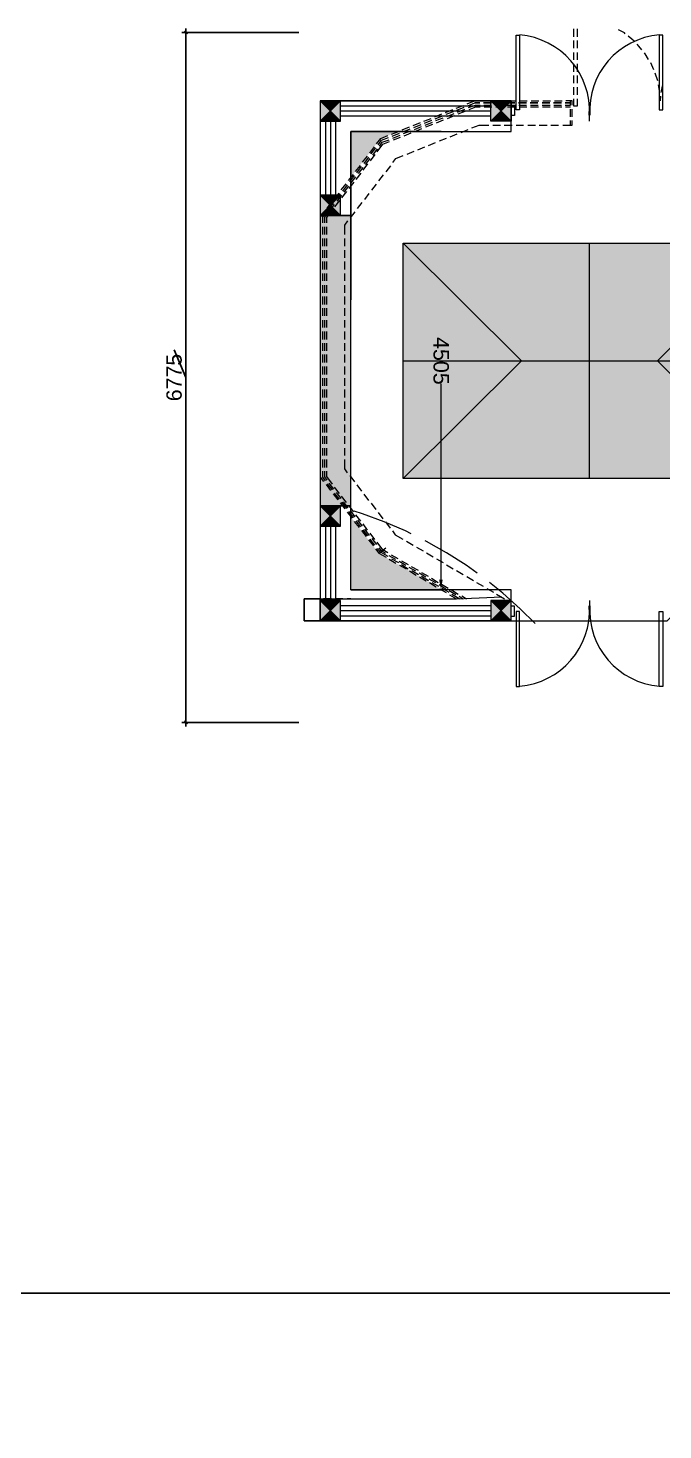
# Model space of a CAD drawing. Header units: millimetres. Extents: x -5841 to 140562, y 1006 to 102310.
# Drawn here: x 61237 to 67469, y 51926 to 65694 of the extents above; entities that cross this region are included whole.
import ezdxf

# ---------------------------------------------------------------- set-up
doc = ezdxf.new("R2010")
doc.units = ezdxf.units.MM
doc.header["$LTSCALE"] = 10
for name, color, linetype in [('CONCEPT HOUSE', 7, 'Continuous'), ('PDF17_0', 7, 'Continuous'), ('PDF17_Text', 7, 'Continuous')]:
    doc.layers.add(name, color=color, linetype=linetype)
doc.layers.add('PDF17_KD - WALL - LOADBEARING', color=7, linetype='Continuous', true_color=0x939598)
doc.styles.add('1-20', font='romans.shx', dxfattribs={"width": 0.8, "height": 35})
doc.styles.add('PDF ArialMT', font='arial.ttf')
doc.styles.get("Standard").update_dxf_attribs({"font": 'arial.ttf'})
doc.dimstyles.new('1-20', dxfattribs={"dimtxt": 35, "dimasz": 40, "dimexe": 40, "dimexo": 40, "dimgap": 40, "dimtad": 1, "dimdec": 0, "dimzin": 0, "dimdsep": 46, "dimtxsty": '1-20', "dimblk": 'OBLIQUE', "dimcen": 40, "dimdle": 40, "dimclrd": 251, "dimclre": 251, "dimclrt": 251, "dimadec": 0, "dimazin": 0, "dimtfac": 1, "dimtdec": 0, "dimtix": 1, "dimtmove": 1, "dimatfit": 3, "dimfxl": 1, "dimtolj": 1, "dimtzin": 0, "dimlwd": 25, "dimarcsym": 0})
doc.dimstyles.get("Standard").update_dxf_attribs({"dimtxt": 0.18, "dimasz": 0.18, "dimexe": 0.18, "dimexo": 0.0625, "dimgap": 0.09, "dimtad": 0, "dimtih": 1, "dimtoh": 1, "dimdec": 4, "dimzin": 0, "dimdsep": 46, "dimtxsty": 'Standard', "dimcen": 0.09, "dimadec": 0, "dimazin": 0, "dimtfac": 1, "dimtdec": 4, "dimtofl": 0, "dimtmove": 0, "dimatfit": 3, "dimfxl": 1, "dimtolj": 1, "dimtzin": 0, "dimarcsym": 0})

# ---------------------------------------------------------------- blocks, each defined once
blk = doc.blocks.new('*D')
at = {"color": 0}
for p, q in [((14814, 14384), (14814, 14508)), ((14814, 14508), (15072, 14508)), ((15073, 14508), (15331, 14508)), ((15331, 14384), (15331, 14508))]:
    blk.add_line(p, q, dxfattribs=at)
for points in [[(14814, 14508), (14814, 14508), (14814, 14508)], [(15331, 14508), (15331, 14508), (15331, 14508)]]:
    blk.add_solid(points, dxfattribs=at)
at = {"layer": 'CONCEPT HOUSE', "color": 0}
for p, q in [((62787, 65690), (62787, 58835)), ((63894, 65650), (62747, 65650)), ((62773, 65664), (62801, 65636)), ((62787, 62262), (62671, 62535)), ((63894, 58875), (62747, 58875)), ((62773, 58889), (62801, 58861)), ((9064, 15243), (9064, 15700)), ((11739, 15660), (12012, 15777)), ((14414, 15243), (14414, 15700)), ((14454, 15660), (9024, 15660)), ((9050, 15646), (9078, 15674)), ((14400, 15646), (14428, 15674)), ((7254, 14134), (6768, 14134)), ((6794, 14148), (6822, 14120)), ((6808, 14174), (6808, 8989)), ((6808, 11582), (6691, 11855)), ((18839, 9699), (19112, 9815)), ((15124, 9699), (22554, 9699)), ((15150, 9685), (15178, 9713)), ((15164, 9419), (15164, 9739)), ((22500, 9685), (22528, 9713)), ((22514, 9339), (22514, 9739)), ((7254, 9029), (6768, 9029)), ((6794, 9043), (6822, 9015)), ((9464, 7725), (9464, 6739)), ((22864, 7725), (22864, 6739)), ((16164, 6779), (16495, 6896)), ((9424, 6779), (22904, 6779)), ((9450, 6765), (9478, 6793)), ((22850, 6765), (22878, 6793))]:
    blk.add_line(p, q, dxfattribs=at)
at = {"color": 0, "insert": (15072, 14508), "char_height": 0.18, "attachment_point": 5}
blk.add_mtext('517.2008', dxfattribs=at)
at = {"layer": 'CONCEPT HOUSE', "color": 0, "char_height": 150, "attachment_point": 5, "rotation": 90}
for s, insert in [('6775', (62671, 62262)), ('5105', (6691, 11582))]:
    blk.add_mtext(s, dxfattribs=dict(at, insert=insert))
at = {"layer": 'CONCEPT HOUSE', "color": 0, "char_height": 150, "attachment_point": 5}
for s, insert in [('5350', (11739, 15777)), ('7350', (18839, 9815)), ('13400', (16164, 6896))]:
    blk.add_mtext(s, dxfattribs=dict(at, insert=insert))
blk = doc.blocks.new('_Oblique')
at = {"color": 0}
blk.add_line((-0.35, -0.35), (0.35, 0.35), dxfattribs=at)

msp = doc.modelspace()

# ---------------------------------------------------------------- linework, layer by layer
at = {"layer": 'CONCEPT HOUSE', "color": 0, "ltscale": 10, "true_color": 0xf8d731}
msp.add_lwpolyline([(-5841.47283, 102310.01352), (128074.23084, 102310.01352), (128074.23084, 53269.17531), (-5841.47283, 53269.17531)], close=True, dxfattribs=at)
at = {"layer": 'PDF17_0', "color": 0, "lineweight": 0, "true_color": 0x939598}
for points in [[(66594.56538, 65608.19255), (66594.56538, 65686.15794)], [(66628.87015, 65686.15794), (66628.87015, 65608.19255)], [(67099.78109, 65636.26009), (67090.42525, 65645.61594), (67034.29017, 65676.80209)], [(66594.56538, 65495.92239), (66594.56538, 65570.76917)], [(66628.87015, 65570.76917), (66628.87015, 65495.92239)], [(67187.10233, 65564.53193), (67165.27202, 65583.24363), (67127.84863, 65614.42978)], [(66594.56538, 65380.53362), (66594.56538, 65455.38039)], [(66628.87015, 65455.38039), (66628.87015, 65380.53362)], [(67261.9491, 65480.32932), (67233.88156, 65514.63409), (67215.16987, 65536.46439)], [(67327.44002, 65386.77085), (67296.25387, 65439.78731), (67286.89802, 65449.14316)], [(66594.56538, 65265.14485), (66594.56538, 65343.11023)], [(66628.87015, 65343.11023), (66628.87015, 65265.14485)], [(67380.45649, 65283.85654), (67349.27033, 65352.46608)], [(66594.56538, 65152.87469), (66594.56538, 65227.72146)], [(66628.87015, 65227.72146), (66628.87015, 65152.87469)], [(67417.87987, 65174.705), (67392.93095, 65249.55177)], [(67436.59157, 65062.43484), (67436.59157, 65078.02792), (67424.1171, 65137.28161)], [(67464.65911, 65137.28161), (67452.18464, 65078.02792), (67449.06603, 65062.43484)], [(66594.56538, 65037.48592), (66594.56538, 65112.33269)], [(66628.87015, 65000.06253), (66628.87015, 64928.33437), (66594.56538, 64928.33437), (66594.56538, 65000.06253)], [(66628.87015, 65112.33269), (66628.87015, 65037.48592)], [(67445.94741, 65025.01145), (67442.8288, 64978.23222), (67439.71018, 65025.01145)], [(65228.61179, 64822.30145), (65300.33995, 64850.36899)], [(65334.64472, 64865.96206), (65406.37288, 64894.0296)], [(65340.88195, 64847.25037), (65412.61011, 64875.31791)], [(65347.11918, 64825.42006), (65418.84734, 64853.4876)], [(65440.67765, 64906.50406), (65512.4058, 64934.5716)], [(65446.91488, 64887.79237), (65518.64303, 64915.85991)], [(65453.15211, 64869.08068), (65524.88027, 64897.14822)], [(65459.38934, 64850.36899), (65527.99888, 64878.43652)], [(65546.71057, 64950.16468), (65618.43873, 64978.23222), (65680.81104, 64978.23222)], [(65552.94781, 64931.45299), (65621.55735, 64959.52053)], [(65559.18504, 64912.7413), (65627.79458, 64937.69022), (65674.57381, 64937.69022)], [(65565.42227, 64894.0296), (65630.91319, 64918.97853), (65674.57381, 64918.97853)], [(65711.9972, 64937.69022), (65786.84397, 64937.69022)], [(65715.11581, 64918.97853), (65789.96258, 64918.97853)], [(65718.23443, 64978.23222), (65793.0812, 64978.23222)], [(65827.38597, 64937.69022), (65902.23274, 64937.69022)], [(65827.38597, 64918.97853), (65905.35136, 64918.97853)], [(65833.6232, 64978.23222), (65908.46997, 64978.23222)], [(65939.65613, 64937.69022), (66017.62151, 64937.69022)], [(65942.77474, 64918.97853), (66017.62151, 64918.97853)], [(65945.89336, 64978.23222), (66023.85875, 64978.23222)], [(66055.0449, 64937.69022), (66129.89167, 64937.69022)], [(66058.16352, 64918.97853), (66133.01029, 64918.97853)], [(66061.28213, 64978.23222), (66136.1289, 64978.23222)], [(66170.43367, 64937.69022), (66245.28045, 64937.69022)], [(66170.43367, 64918.97853), (66248.39906, 64918.97853)], [(66176.6709, 64978.23222), (66251.51768, 64978.23222)], [(66282.70383, 64937.69022), (66360.66922, 64937.69022)], [(66285.82245, 64918.97853), (66360.66922, 64918.97853)], [(66288.94106, 64978.23222), (66366.90645, 64978.23222)], [(66398.09261, 64937.69022), (66472.93938, 64937.69022)], [(66398.09261, 64918.97853), (66476.05799, 64918.97853)], [(66404.32984, 64978.23222), (66479.17661, 64978.23222)], [(66510.36276, 64937.69022), (66560.26061, 64937.69022), (66560.26061, 64978.23222)], [(66513.48138, 64918.97853), (66560.26061, 64918.97853)], [(66578.9723, 64937.69022), (66578.9723, 64978.23222), (66516.59999, 64978.23222)], [(66560.26061, 64822.30145), (66560.26061, 64897.14822)], [(66578.9723, 64822.30145), (66578.9723, 64897.14822)], [(64910.51301, 64694.43821), (64982.24117, 64722.50575)], [(65016.54594, 64738.09883), (65088.2741, 64766.16637)], [(65022.78317, 64716.26852), (65094.51133, 64747.45467)], [(65029.0204, 64697.55683), (65100.74856, 64725.62437)], [(65122.57887, 64778.64083), (65194.30702, 64806.70837)], [(65128.8161, 64759.92914), (65200.54425, 64787.99668)], [(65135.05333, 64741.21744), (65206.78148, 64769.28498)], [(65141.29056, 64722.50575), (65209.9001, 64750.57329)], [(65234.84902, 64803.58975), (65306.57718, 64831.65729)], [(65241.08626, 64784.87806), (65312.81441, 64812.9456)], [(65247.32349, 64763.04775), (65315.93303, 64794.23391)], [(65353.35641, 64806.70837), (65421.96595, 64834.77591)], [(65593.48981, 64713.1499), (65665.21796, 64741.21744), (65758.77643, 64741.21744)], [(65799.31843, 64741.21744), (65874.1652, 64741.21744)], [(65911.58859, 64741.21744), (65989.55397, 64741.21744)], [(66026.97736, 64741.21744), (66101.82413, 64741.21744)], [(66142.36613, 64741.21744), (66217.21291, 64741.21744)], [(66254.63629, 64741.21744), (66332.60168, 64741.21744)], [(66370.02507, 64741.21744), (66444.87184, 64741.21744)], [(66485.41384, 64741.21744), (66578.9723, 64741.21744), (66578.9723, 64784.87806)], [(66560.26061, 64741.21744), (66560.26061, 64784.87806)], [(64657.90516, 64557.21913), (64698.44716, 64610.23559), (64770.17532, 64638.30313)], [(64664.14239, 64479.25374), (64720.27747, 64554.10051), (64785.76839, 64579.04944)], [(64673.49823, 64547.86328), (64707.80301, 64591.5239), (64776.41255, 64619.59144)], [(64685.9727, 64535.38882), (64714.04024, 64572.81221), (64782.64978, 64597.76113)], [(64804.48009, 64650.77759), (64876.20824, 64678.84513)], [(64810.71732, 64632.0659), (64882.44547, 64660.13344)], [(64816.95455, 64613.35421), (64888.6827, 64641.42175)], [(64823.19178, 64594.64251), (64891.80132, 64622.71005)], [(64916.75024, 64675.72652), (64988.4784, 64703.79406)], [(64922.98747, 64657.01482), (64994.71563, 64685.08236)], [(64929.22471, 64635.18452), (64997.83425, 64666.37067)], [(65035.25763, 64678.84513), (65103.86717, 64706.91267)], [(65275.39103, 64585.28667), (65344.00057, 64613.35421)], [(65381.42395, 64625.82867), (65450.03349, 64653.89621)], [(65487.45688, 64669.48929), (65556.06642, 64697.55683)], [(64636.07485, 64526.03297), (64589.29562, 64466.77928)], [(64642.31208, 64451.1862), (64595.53285, 64388.81389)], [(64648.54931, 64516.67713), (64601.77008, 64457.42343)], [(64664.14239, 64507.32128), (64617.36316, 64444.94897)], [(64816.95455, 64373.22081), (64848.1407, 64413.76282), (64919.86886, 64441.83035)], [(64957.29225, 64454.30482), (65025.90179, 64485.49097)], [(65063.32517, 64497.96543), (65131.93471, 64526.03297)], [(65169.3581, 64541.62605), (65237.96764, 64569.69359)], [(64495.73715, 64345.15327), (64448.95792, 64285.89958)], [(64508.21161, 64335.79743), (64461.43238, 64273.42512)], [(64523.80469, 64323.32297), (64477.02546, 64264.06927)], [(64564.34669, 64435.59312), (64517.56746, 64376.33943)], [(64570.58392, 64360.74635), (64523.80469, 64298.37404)], [(64579.93977, 64426.23728), (64533.16054, 64363.86497)], [(64592.41423, 64413.76282), (64545.635, 64354.50912)], [(64795.12424, 64342.03466), (64748.34501, 64282.78096)], [(64355.39945, 64164.27358), (64308.62022, 64105.01988)], [(64427.12761, 64254.71343), (64380.34838, 64195.45973)], [(64433.36484, 64179.86665), (64386.58561, 64117.49434)], [(64439.60207, 64245.35758), (64392.82284, 64182.98527)], [(64452.07653, 64232.88312), (64405.2973, 64173.62942)], [(64501.97438, 64270.3065), (64455.19515, 64207.93419)], [(64654.78654, 64161.15496), (64608.00731, 64101.90127)], [(64723.39608, 64251.59481), (64676.61685, 64192.34112)], [(64286.78991, 64073.83373), (64240.01068, 64014.58003)], [(64299.26437, 64064.47788), (64252.48514, 64002.10557)], [(64314.85745, 64052.00342), (64268.07822, 63992.74972)], [(64361.63668, 64089.4268), (64314.85745, 64027.05449)], [(64370.99253, 64154.91773), (64324.2133, 64092.54542)], [(64383.46699, 64142.44327), (64336.68776, 64083.18957)], [(64583.05839, 64070.71511), (64539.39777, 64011.46142)], [(64146.45222, 63892.95403), (64105.91021, 63839.93756), (64105.91021, 63780.68387)], [(64221.29899, 63908.5471), (64165.16391, 63833.70033), (64165.16391, 63780.68387)], [(64215.06176, 63983.39388), (64171.40114, 63924.14018)], [(64230.65483, 63974.03803), (64183.8756, 63911.66572)], [(64243.1293, 63961.56357), (64196.35006, 63902.30987)], [(64293.02714, 63998.98695), (64246.24791, 63936.61464)], [(64445.8393, 63889.83541), (64399.06007, 63830.58172)], [(64514.44884, 63980.27526), (64467.66961, 63921.02157)], [(64158.92668, 63883.59818), (64127.74052, 63839.93756), (64127.74052, 63780.68387)], [(64174.51976, 63871.12372), (64146.45222, 63836.81895), (64146.45222, 63780.68387)], [(64374.11115, 63799.39556), (64342.92499, 63758.85356), (64342.92499, 63665.2951)], [(64105.91021, 63743.26048), (64105.91021, 63665.2951)], [(64105.91021, 63627.87171), (64105.91021, 63553.02494)], [(64127.74052, 63743.26048), (64127.74052, 63665.2951)], [(64127.74052, 63627.87171), (64127.74052, 63553.02494)], [(64146.45222, 63743.26048), (64146.45222, 63665.2951)], [(64146.45222, 63627.87171), (64146.45222, 63553.02494)], [(64165.16391, 63743.26048), (64165.16391, 63665.2951)], [(64165.16391, 63627.87171), (64165.16391, 63553.02494)], [(64342.92499, 63627.87171), (64342.92499, 63553.02494)], [(64105.91021, 63512.48294), (64105.91021, 63437.63616)], [(64127.74052, 63512.48294), (64127.74052, 63437.63616)], [(64146.45222, 63512.48294), (64146.45222, 63437.63616)], [(64165.16391, 63512.48294), (64165.16391, 63437.63616)], [(64342.92499, 63512.48294), (64342.92499, 63437.63616)], [(64105.91021, 63400.21278), (64105.91021, 63322.24739)], [(64127.74052, 63400.21278), (64127.74052, 63322.24739)], [(64146.45222, 63400.21278), (64146.45222, 63322.24739)], [(64165.16391, 63400.21278), (64165.16391, 63322.24739)], [(64342.92499, 63400.21278), (64342.92499, 63322.24739)], [(64105.91021, 63284.82401), (64105.91021, 63209.97723)], [(64127.74052, 63284.82401), (64127.74052, 63209.97723)], [(64146.45222, 63284.82401), (64146.45222, 63209.97723)], [(64165.16391, 63284.82401), (64165.16391, 63209.97723)], [(64342.92499, 63284.82401), (64342.92499, 63209.97723)], [(64105.91021, 63169.43523), (64105.91021, 63094.58846)], [(64127.74052, 63169.43523), (64127.74052, 63094.58846)], [(64146.45222, 63169.43523), (64146.45222, 63094.58846)], [(64165.16391, 63169.43523), (64165.16391, 63094.58846)], [(64342.92499, 63169.43523), (64342.92499, 63094.58846)], [(64105.91021, 63057.16507), (64105.91021, 62979.19969)], [(64105.91021, 62941.7763), (64105.91021, 62866.92953)], [(64127.74052, 63057.16507), (64127.74052, 62979.19969)], [(64127.74052, 62941.7763), (64127.74052, 62866.92953)], [(64146.45222, 63057.16507), (64146.45222, 62979.19969)], [(64146.45222, 62941.7763), (64146.45222, 62866.92953)], [(64165.16391, 63057.16507), (64165.16391, 62979.19969)], [(64165.16391, 62941.7763), (64165.16391, 62866.92953)], [(64342.92499, 63057.16507), (64342.92499, 62979.19969)], [(64342.92499, 62941.7763), (64342.92499, 62866.92953)], [(64105.91021, 62826.38753), (64105.91021, 62751.54075)], [(64127.74052, 62826.38753), (64127.74052, 62751.54075)], [(64146.45222, 62826.38753), (64146.45222, 62751.54075)], [(64165.16391, 62826.38753), (64165.16391, 62751.54075)], [(64342.92499, 62826.38753), (64342.92499, 62751.54075)], [(64105.91021, 62714.11737), (64105.91021, 62636.15198)], [(64127.74052, 62714.11737), (64127.74052, 62636.15198)], [(64146.45222, 62714.11737), (64146.45222, 62636.15198)], [(64165.16391, 62714.11737), (64165.16391, 62636.15198)], [(64342.92499, 62714.11737), (64342.92499, 62636.15198)], [(64105.91021, 62598.7286), (64105.91021, 62523.88182)], [(64127.74052, 62598.7286), (64127.74052, 62523.88182)], [(64146.45222, 62598.7286), (64146.45222, 62523.88182)], [(64165.16391, 62598.7286), (64165.16391, 62523.88182)], [(64342.92499, 62598.7286), (64342.92499, 62523.88182)], [(64105.91021, 62486.45844), (64105.91021, 62408.49305)], [(64105.91021, 62371.06966), (64105.91021, 62293.10428)], [(64127.74052, 62486.45844), (64127.74052, 62408.49305)], [(64127.74052, 62371.06966), (64127.74052, 62293.10428)], [(64146.45222, 62486.45844), (64146.45222, 62408.49305)], [(64146.45222, 62371.06966), (64146.45222, 62293.10428)], [(64165.16391, 62486.45844), (64165.16391, 62408.49305)], [(64165.16391, 62371.06966), (64165.16391, 62293.10428)], [(64342.92499, 62486.45844), (64342.92499, 62408.49305)], [(64342.92499, 62371.06966), (64342.92499, 62293.10428)], [(64105.91021, 62255.68089), (64105.91021, 62180.83412)], [(64127.74052, 62255.68089), (64127.74052, 62180.83412)], [(64146.45222, 62255.68089), (64146.45222, 62180.83412)], [(64165.16391, 62255.68089), (64165.16391, 62180.83412)], [(64342.92499, 62255.68089), (64342.92499, 62180.83412)], [(64105.91021, 62143.41073), (64105.91021, 62065.44535)], [(64127.74052, 62143.41073), (64127.74052, 62065.44535)], [(64146.45222, 62143.41073), (64146.45222, 62065.44535)], [(64165.16391, 62143.41073), (64165.16391, 62065.44535)], [(64342.92499, 62143.41073), (64342.92499, 62065.44535)], [(64105.91021, 62028.02196), (64105.91021, 61953.17519)], [(64127.74052, 62028.02196), (64127.74052, 61953.17519)], [(64146.45222, 62028.02196), (64146.45222, 61953.17519)], [(64165.16391, 62028.02196), (64165.16391, 61953.17519)], [(64342.92499, 62028.02196), (64342.92499, 61953.17519)], [(64105.91021, 61912.63319), (64105.91021, 61837.78641)], [(64127.74052, 61912.63319), (64127.74052, 61837.78641)], [(64146.45222, 61912.63319), (64146.45222, 61837.78641)], [(64165.16391, 61912.63319), (64165.16391, 61837.78641)], [(64342.92499, 61912.63319), (64342.92499, 61837.78641)], [(64105.91021, 61800.36303), (64105.91021, 61722.39764)], [(64105.91021, 61684.97425), (64105.91021, 61610.12748)], [(64127.74052, 61800.36303), (64127.74052, 61722.39764)], [(64127.74052, 61684.97425), (64127.74052, 61610.12748)], [(64146.45222, 61800.36303), (64146.45222, 61722.39764)], [(64146.45222, 61684.97425), (64146.45222, 61610.12748)], [(64165.16391, 61800.36303), (64165.16391, 61722.39764)], [(64165.16391, 61684.97425), (64165.16391, 61610.12748)], [(64342.92499, 61800.36303), (64342.92499, 61722.39764)], [(64342.92499, 61684.97425), (64342.92499, 61610.12748)], [(64105.91021, 61569.58548), (64105.91021, 61494.73871)], [(64127.74052, 61569.58548), (64127.74052, 61494.73871)], [(64146.45222, 61569.58548), (64146.45222, 61494.73871)], [(64165.16391, 61569.58548), (64165.16391, 61494.73871)], [(64342.92499, 61569.58548), (64342.92499, 61494.73871)], [(64105.91021, 61457.31532), (64105.91021, 61379.34994)], [(64127.74052, 61457.31532), (64127.74052, 61379.34994)], [(64146.45222, 61457.31532), (64146.45222, 61379.34994)], [(64165.16391, 61457.31532), (64165.16391, 61379.34994)], [(64342.92499, 61457.31532), (64342.92499, 61363.75686), (64370.99253, 61326.33347)], [(64105.91021, 61341.92655), (64105.91021, 61282.67286), (64137.09637, 61242.13085)], [(64127.74052, 61341.92655), (64127.74052, 61282.67286), (64152.68945, 61248.36808)], [(64146.45222, 61341.92655), (64146.45222, 61285.79147), (64171.40114, 61254.60532)], [(64165.16391, 61341.92655), (64165.16391, 61288.91009), (64221.29899, 61214.06331)], [(64395.94146, 61298.26593), (64442.72069, 61235.89362)], [(64162.04529, 61210.9447), (64205.70591, 61151.691)], [(64224.4176, 61157.92824), (64177.63837, 61217.18193)], [(64240.01068, 61164.16547), (64193.23145, 61223.41916)], [(64293.02714, 61123.62346), (64246.24791, 61185.99577)], [(64311.73884, 61073.72562), (64264.9596, 61132.97931)], [(64464.551, 61207.82608), (64511.33023, 61145.45377)], [(64230.65483, 61120.50485), (64277.43407, 61061.25116)], [(64293.02714, 61067.48839), (64246.24791, 61126.74208)], [(64299.26437, 61030.065), (64346.04361, 60970.81131)], [(64361.63668, 61033.18362), (64314.85745, 61095.55593)], [(64364.7553, 60977.04854), (64317.97607, 61036.30223)], [(64380.34838, 60983.28577), (64333.56915, 61042.53946)], [(64433.36484, 60942.74377), (64386.58561, 61005.11608)], [(64533.16054, 61117.38623), (64579.93977, 61055.01392)], [(64604.88869, 61026.94638), (64651.66793, 60964.57407)], [(64370.99253, 60939.62515), (64417.77176, 60880.37146)], [(64433.36484, 60886.60869), (64386.58561, 60945.86238)], [(64448.95792, 60892.84592), (64405.2973, 60952.09961)], [(64501.97438, 60852.30392), (64455.19515, 60914.67623)], [(64520.68608, 60802.40607), (64473.90684, 60861.65976)], [(64673.49823, 60936.50654), (64720.27747, 60874.13423)], [(64439.60207, 60849.1853), (64486.3813, 60789.93161)], [(64501.97438, 60796.16884), (64458.31377, 60855.42253)], [(64511.33023, 60758.74545), (64554.99085, 60699.49176)], [(64570.58392, 60761.86407), (64526.92331, 60824.23638)], [(64573.70254, 60705.72899), (64526.92331, 60764.98268)], [(64589.29562, 60711.96622), (64542.51638, 60771.21991)], [(64642.31208, 60671.42422), (64595.53285, 60733.79653)], [(64745.22639, 60846.06669), (64792.00562, 60783.69438)], [(64813.83593, 60755.62684), (64841.90347, 60718.20345), (64916.75024, 60674.54283)], [(64579.93977, 60668.3056), (64626.719, 60609.05191)], [(64642.31208, 60615.28914), (64595.53285, 60674.54283)], [(64661.02377, 60621.52637), (64614.24454, 60680.78006)], [(64648.54931, 60577.86575), (64679.73547, 60537.32375), (64748.34501, 60590.34021)], [(64770.17532, 60540.44237), (64720.27747, 60568.50991), (64664.14239, 60643.35668)], [(64773.29393, 60503.01898), (64695.32854, 60546.6796), (64667.261, 60584.10298)], [(64745.22639, 60534.20514), (64707.80301, 60559.15406), (64682.85408, 60590.34021)], [(64951.05501, 60655.83114), (65016.54594, 60615.28914)], [(65050.85071, 60596.57745), (65116.34164, 60559.15406)], [(64679.73547, 60537.32375), (64751.46362, 60496.78175)], [(64779.53116, 60515.49344), (64845.02209, 60478.07006)], [(64782.64978, 60478.07006), (64848.1407, 60437.52806)], [(64801.36147, 60521.73067), (64866.8524, 60484.30729)], [(64804.48009, 60481.18867), (64873.08963, 60443.76529)], [(64879.32686, 60459.35836), (64944.81778, 60418.81636)], [(64901.15717, 60462.47698), (64966.64809, 60425.05359)], [(65147.52779, 60540.44237), (65213.01872, 60499.90037)], [(65247.32349, 60481.18867), (65312.81441, 60443.76529)], [(64882.44547, 60418.81636), (64947.9364, 60381.39298)], [(64904.27578, 60425.05359), (64969.76671, 60384.51159)], [(64976.00394, 60400.10467), (65041.49486, 60362.68128)], [(64982.24117, 60362.68128), (65047.73209, 60322.13928)], [(64997.83425, 60406.3419), (65066.44379, 60368.91851)], [(65004.07148, 60365.7999), (65069.5624, 60328.37651)], [(65075.79963, 60343.96959), (65141.29056, 60303.42759)], [(65097.62994, 60347.08821), (65163.12087, 60309.66482)], [(65100.74856, 60309.66482), (65166.23948, 60269.12282)], [(65344.00057, 60421.93498), (65409.49149, 60384.51159)], [(65443.79626, 60365.7999), (65509.28719, 60328.37651)], [(65543.59196, 60306.5462), (65609.08288, 60269.12282)], [(65078.91825, 60303.42759), (65144.40917, 60266.0042)], [(65172.47671, 60284.7159), (65237.96764, 60247.29251)], [(65178.71395, 60247.29251), (65244.20487, 60206.75051)], [(65197.42564, 60290.95313), (65262.91656, 60250.41113)], [(65200.54425, 60250.41113), (65266.03518, 60212.98774)], [(65272.27241, 60228.58082), (65337.76334, 60188.03882)], [(65275.39103, 60188.03882), (65340.88195, 60150.61543)], [(65294.10272, 60231.69943), (65359.59364, 60194.27605)], [(65300.33995, 60194.27605), (65365.83088, 60153.73405)], [(65372.06811, 60169.32712), (65437.55903, 60131.90374)], [(65393.89841, 60175.56435), (65459.38934, 60135.02235)], [(65640.26904, 60250.41113), (65705.75996, 60212.98774)], [(65740.06474, 60191.15743), (65805.55566, 60153.73405)], [(65375.18672, 60128.78512), (65443.79626, 60088.24312)], [(65397.01703, 60135.02235), (65474.98242, 60088.24312)], [(65468.74519, 60113.19204), (65509.28719, 60088.24312)], [(65493.69411, 60116.31066), (65540.47334, 60088.24312)], [(65836.74182, 60135.02235), (65914.7072, 60088.24312)]]:
    msp.add_lwpolyline(points, dxfattribs=at)
at = {"layer": 'PDF17_0', "lineweight": 0}
for points in [[(66026.97736, 64890.91099), (66026.97736, 65623.78563), (66061.28213, 65623.78563), (66061.28213, 64890.91099)], [(67467.77772, 64890.91099), (67467.77772, 65623.78563), (67433.47295, 65623.78563), (67433.47295, 64890.91099)], [(64105.91021, 64778.64083), (64305.50161, 64778.64083), (64305.50161, 64978.23222), (64105.91021, 64978.23222)], [(65780.60674, 64978.23222), (65980.19813, 64978.23222), (65980.19813, 64778.64083), (65780.60674, 64778.64083)], [(64105.91021, 63852.41203), (64305.50161, 63852.41203), (64305.50161, 64052.00342), (64105.91021, 64052.00342)], [(68571.76761, 63581.09248), (68571.76761, 61270.19839), (64919.86886, 61270.19839), (64919.86886, 63581.09248)], [(64105.91021, 60802.40607), (64305.50161, 60802.40607), (64305.50161, 61001.99746), (64105.91021, 61001.99746)], [(63946.86082, 60088.24312), (63946.86082, 59873.05865), (64105.91021, 59873.05865), (64105.91021, 60088.24312)], [(64305.50161, 60072.65004), (64105.91021, 60072.65004), (64105.91021, 59873.05865), (64305.50161, 59873.05865)], [(65780.60674, 59873.05865), (65980.19813, 59873.05865), (65980.19813, 60072.65004), (65780.60674, 60072.65004)], [(66026.97736, 59963.4985), (66026.97736, 59227.50524), (66061.28213, 59227.50524), (66061.28213, 59963.4985)], [(67467.77772, 59963.4985), (67467.77772, 59227.50524), (67433.47295, 59227.50524), (67433.47295, 59963.4985)]]:
    msp.add_lwpolyline(points, close=True, dxfattribs=at)
for points in [[(65780.60674, 64778.64083), (65980.19813, 64978.23222), (64105.91021, 64978.23222), (64105.91021, 59873.05865), (65980.19813, 59873.05865), (63946.86082, 59873.05865), (63946.86082, 60088.24312), (65443.79626, 60088.24312), (65886.63966, 60106.95481)], [(65780.60674, 60072.65004), (65980.19813, 59873.05865), (65980.19813, 60175.56435), (64405.2973, 60175.56435), (64405.2973, 64678.84513), (65980.19813, 64678.84513), (65980.19813, 64978.23222), (64305.50161, 64978.23222), (64105.91021, 64778.64083)], [(65818.03012, 64978.23222), (64105.91021, 64978.23222), (64305.50161, 64778.64083)], [(64305.50161, 64978.23222), (65780.60674, 64978.23222), (65980.19813, 64778.64083)], [(65780.60674, 64928.33437), (64305.50161, 64928.33437)], [(65780.60674, 64878.43652), (64305.50161, 64878.43652)], [(65980.19813, 64934.5716), (66011.38428, 64934.5716), (66011.38428, 64834.77591), (65980.19813, 64834.77591)], [(64155.80806, 64778.64083), (64155.80806, 64052.00342)], [(64205.70591, 64778.64083), (64205.70591, 64052.00342)], [(64255.60376, 64778.64083), (64255.60376, 64052.00342)], [(65780.60674, 64828.53868), (64305.50161, 64828.53868)], [(66747.37754, 64778.64083), (66747.37754, 64834.77591)], [(65290.9841, 64678.84513), (64405.2973, 64678.84513), (64405.2973, 63025.97892)], [(64105.91021, 64052.00342), (64305.50161, 63852.41203)], [(64105.91021, 63852.41203), (64305.50161, 64052.00342)], [(64919.86886, 63581.09248), (66079.99382, 62427.20474), (64919.86886, 61270.19839)], [(66747.37754, 61270.19839), (66747.37754, 63581.09248)], [(68571.76761, 63581.09248), (67414.76126, 62427.20474), (68571.76761, 61270.19839)], [(64919.86886, 62427.20474), (68571.76761, 62427.20474)], [(65290.9841, 60275.36005), (65290.9841, 62199.54581)], [(64105.91021, 61001.99746), (64305.50161, 60802.40607)], [(64105.91021, 60802.40607), (64305.50161, 61001.99746)], [(64155.80806, 60802.40607), (64155.80806, 60072.65004)], [(64205.70591, 60802.40607), (64205.70591, 60072.65004)], [(64255.60376, 60802.40607), (64255.60376, 60072.65004)], [(64405.2973, 60175.56435), (65290.9841, 60175.56435)], [(64305.50161, 59873.05865), (64105.91021, 60072.65004)], [(64305.50161, 60072.65004), (64105.91021, 59873.05865)], [(65780.60674, 59873.05865), (65980.19813, 60072.65004)], [(65980.19813, 59873.05865), (67511.43834, 59873.05865), (67711.02973, 60072.65004)], [(66747.37754, 60072.65004), (66747.37754, 60016.51496)], [(64305.50161, 60022.75219), (65780.60674, 60022.75219)], [(64305.50161, 59972.85435), (65780.60674, 59972.85435)], [(64305.50161, 59922.9565), (65780.60674, 59922.9565)], [(65980.19813, 59916.71927), (66011.38428, 59916.71927), (66011.38428, 60016.51496), (65980.19813, 60016.51496)]]:
    msp.add_lwpolyline(points, dxfattribs=at)
at = {"layer": 'PDF17_0', "color": 0, "lineweight": 0, "true_color": 0x939598}
for points in [[(65671.45519, 64959.52053), (65621.55735, 64959.52053)], [(65786.84397, 64959.52053), (65708.87858, 64959.52053)], [(65899.11413, 64959.52053), (65824.26735, 64959.52053)], [(66014.5029, 64959.52053), (65939.65613, 64959.52053)], [(66129.89167, 64959.52053), (66051.92628, 64959.52053)], [(66242.16183, 64959.52053), (66167.31506, 64959.52053)], [(66357.5506, 64959.52053), (66282.70383, 64959.52053)], [(66472.93938, 64959.52053), (66394.97399, 64959.52053)], [(66560.26061, 64959.52053), (66510.36276, 64959.52053)], [(63987.40283, 60088.24312), (63946.86082, 60088.24312), (63946.86082, 60000.92189), (63946.86082, 60088.24312)], [(64099.67298, 60088.24312), (64024.82621, 60088.24312)], [(64215.06176, 60088.24312), (64137.09637, 60088.24312)], [(64327.33191, 60088.24312), (64252.48514, 60088.24312)], [(64405.2973, 60088.24312), (64367.87392, 60088.24312)], [(63946.86082, 59873.05865), (63946.86082, 59963.4985)]]:
    msp.add_lwpolyline(points, close=True, dxfattribs=at)
at = {"layer": 'PDF17_0', "lineweight": 25}
for points in [[(64105.91021, 63852.41203), (64405.2973, 63852.41203)], [(64105.91021, 61001.99746), (64405.2973, 61001.99746)]]:
    msp.add_lwpolyline(points, dxfattribs=at)
at = {"layer": 'PDF17_0', "color": 6, "lineweight": 0}
for points in [[(64997.83425, 60727.5593), (64941.69917, 60755.62684), (64732.75193, 60846.06669), (64520.68608, 60924.03207), (64439.60207, 60948.981)], [(65646.50627, 60340.85097), (65537.35473, 60418.81636), (65344.00057, 60540.44237), (65147.52779, 60652.71252), (65135.05333, 60658.94976)], [(66214.09429, 59844.99111), (66067.51936, 59991.56604), (65899.11413, 60144.3782), (65768.13227, 60250.41113)]]:
    msp.add_lwpolyline(points, dxfattribs=at)
at = {"layer": 'PDF17_0', "lineweight": 0}
for centre, start, end in [((66003.85265, 64884.87998), 356.434935187, 85.435180432), ((67494.61114, 64884.87998), 94.564819568, 183.565064813), ((66003.85265, 59972.86069), 274.564819568, 3.565064813), ((67494.61114, 59972.86069), 176.434935187, 265.435180432)]:
    msp.add_arc(centre, 743.78981, start, end, dxfattribs=at)
at = {"layer": 'PDF17_0', "transparency": 33554559}
msp.add_solid([(65306.57718, 60275.36005), (65272.27241, 60275.36005), (65290.9841, 60175.56435)], dxfattribs=at)
at = {"layer": 'PDF17_KD - WALL - LOADBEARING', "color": 0, "true_color": 0xc78733, "transparency": 33554559}
for points in [[(64205.70591, 64978.23222), (64205.70591, 64878.43652), (64105.91021, 64978.23222)], [(64205.70591, 64878.43652), (64105.91021, 64978.23222), (64105.91021, 64778.64083)], [(64205.70591, 64878.43652), (64205.70591, 64778.64083), (64105.91021, 64778.64083)], [(64305.50161, 64778.64083), (64305.50161, 64978.23222), (64205.70591, 64878.43652)], [(64305.50161, 64978.23222), (64205.70591, 64878.43652), (64205.70591, 64978.23222)], [(64305.50161, 64778.64083), (64205.70591, 64778.64083), (64205.70591, 64878.43652)], [(65880.40243, 64978.23222), (65880.40243, 64878.43652), (65780.60674, 64978.23222)], [(65880.40243, 64878.43652), (65780.60674, 64978.23222), (65780.60674, 64778.64083)], [(65880.40243, 64878.43652), (65880.40243, 64778.64083), (65780.60674, 64778.64083)], [(65980.19813, 64778.64083), (65980.19813, 64978.23222), (65880.40243, 64878.43652)], [(65980.19813, 64978.23222), (65880.40243, 64878.43652), (65880.40243, 64978.23222)], [(65980.19813, 64778.64083), (65880.40243, 64778.64083), (65880.40243, 64878.43652)], [(64205.70591, 64052.00342), (64205.70591, 63952.20772), (64105.91021, 64052.00342)], [(64205.70591, 63952.20772), (64105.91021, 64052.00342), (64105.91021, 63852.41203)], [(64305.50161, 63852.41203), (64305.50161, 64052.00342), (64205.70591, 63952.20772)], [(64305.50161, 64052.00342), (64205.70591, 63952.20772), (64205.70591, 64052.00342)], [(64205.70591, 63952.20772), (64205.70591, 63852.41203), (64105.91021, 63852.41203)], [(64305.50161, 63852.41203), (64205.70591, 63852.41203), (64205.70591, 63952.20772)], [(64205.70591, 61001.99746), (64205.70591, 60902.20176), (64105.91021, 61001.99746)], [(64205.70591, 60902.20176), (64105.91021, 61001.99746), (64105.91021, 60802.40607)], [(64305.50161, 60802.40607), (64305.50161, 61001.99746), (64205.70591, 60902.20176)], [(64305.50161, 61001.99746), (64205.70591, 60902.20176), (64205.70591, 61001.99746)], [(64205.70591, 60902.20176), (64205.70591, 60802.40607), (64105.91021, 60802.40607)], [(64305.50161, 60802.40607), (64205.70591, 60802.40607), (64205.70591, 60902.20176)], [(64205.70591, 60072.65004), (64205.70591, 59972.85435), (64105.91021, 60072.65004)], [(64205.70591, 59972.85435), (64105.91021, 60072.65004), (64105.91021, 59873.05865)], [(64305.50161, 59873.05865), (64305.50161, 60072.65004), (64205.70591, 59972.85435)], [(64305.50161, 60072.65004), (64205.70591, 59972.85435), (64205.70591, 60072.65004)], [(65877.28382, 60072.65004), (65877.28382, 59972.85435), (65777.48812, 60072.65004)], [(65877.28382, 59972.85435), (65777.48812, 60072.65004), (65777.48812, 59873.05865)], [(65977.07951, 59873.05865), (65977.07951, 60072.65004), (65877.28382, 59972.85435)], [(65977.07951, 60072.65004), (65877.28382, 59972.85435), (65877.28382, 60072.65004)], [(64205.70591, 59972.85435), (64205.70591, 59873.05865), (64105.91021, 59873.05865)], [(64305.50161, 59873.05865), (64205.70591, 59873.05865), (64205.70591, 59972.85435)], [(65877.28382, 59972.85435), (65877.28382, 59873.05865), (65777.48812, 59873.05865)], [(65977.07951, 59873.05865), (65877.28382, 59873.05865), (65877.28382, 59972.85435)]]:
    msp.add_solid(points, dxfattribs=at)
at = {"layer": 'PDF17_KD - WALL - LOADBEARING', "color": 0, "true_color": 0xfeeab9, "transparency": 33554559}
for points in [[(64698.44716, 64610.23559), (64698.44716, 64678.84513), (64405.2973, 64229.7645)], [(64698.44716, 64678.84513), (64405.2973, 64229.7645), (64405.2973, 64678.84513)], [(64873.08963, 64678.84513), (64698.44716, 64610.23559), (64698.44716, 64678.84513)], [(64679.73547, 60537.32375), (64405.2973, 60175.56435), (64405.2973, 60892.84592)], [(64679.73547, 60175.56435), (64679.73547, 60537.32375), (64405.2973, 60175.56435)], [(64873.08963, 60425.05359), (64679.73547, 60175.56435), (64679.73547, 60537.32375)], [(64873.08963, 60175.56435), (64873.08963, 60425.05359), (64679.73547, 60175.56435)], [(65300.33995, 60175.56435), (64873.08963, 60175.56435), (64873.08963, 60425.05359)]]:
    msp.add_solid(points, dxfattribs=at)
at = {"layer": 'PDF17_KD - WALL - LOADBEARING', "color": 0, "true_color": 0x636466, "transparency": 33554559}
for points in [[(64405.2973, 61001.99746), (64405.2973, 63852.41203), (64105.91021, 61001.99746)], [(64405.2973, 63852.41203), (64105.91021, 61001.99746), (64105.91021, 63852.41203)]]:
    msp.add_solid(points, dxfattribs=at)
at = {"layer": 'PDF17_KD - WALL - LOADBEARING', "color": 0, "true_color": 0x8accf5, "transparency": 33554559}
for points in [[(68571.76761, 61270.19839), (68571.76761, 63581.09248), (64919.86886, 61270.19839)], [(68571.76761, 63581.09248), (64919.86886, 61270.19839), (64919.86886, 63581.09248)]]:
    msp.add_solid(points, dxfattribs=at)

# ---------------------------------------------------------------- texts
at = {"layer": 'PDF17_Text', "insert": (65291.28232, 62659.6574), "char_height": 150.87259, "attachment_point": 4, "rotation": 270, "style": 'PDF ArialMT'}
msp.add_mtext('4505', dxfattribs=at)

# ---------------------------------------------------------------- dimensions: what is measured, and where the dimension line sits
at = {"color": 140, "ltscale": 10}
dim = msp.add_linear_dim(base=(15255.22877, 14508.00988), p1=(14813.78969, 14384.34459), p2=(15330.99051, 14384.34459), dimstyle='Standard', override={"dimpost": '<>'}, dxfattribs=at)
dim.commit()
dim.dimension.update_dxf_attribs({"geometry": '*D', "text_midpoint": (15072.3901, 14508.00988), "dimtype": 128})
at = {"layer": 'CONCEPT HOUSE', "color": 140, "ltscale": 10}
for base, p1, p2, middle in [((9063.78969, 15659.95344), (14413.78969, 15203.48064), (9063.78969, 15203.48064), (11738.78969, 15776.59055)), ((22513.78969, 9698.7332), (15163.78969, 9379.34459), (22513.78969, 9298.87511), (18838.78969, 9815.37031)), ((22863.78969, 6778.95432), (9463.78969, 7765.33001), (22863.78969, 7765.33001), (16163.78969, 6895.59143))]:
    dim = msp.add_linear_dim(base=base, p1=p1, p2=p2, dimstyle='1-20', override={"dimtxt": 150, "dimpost": '<>', "dimtxsty": 'Standard'}, dxfattribs=at)
    dim.commit()
    dim.dimension.update_dxf_attribs({"geometry": '*D', "text_midpoint": middle})
dim = msp.add_linear_dim(base=(6807.69457, 9029.34459), p1=(7293.90425, 14134.34459), p2=(7293.90425, 9029.34459), angle=90, dimstyle='1-20', override={"dimtxt": 150, "dimpost": '<>', "dimtxsty": 'Standard'}, dxfattribs=at)
dim.commit()
dim.dimension.update_dxf_attribs({"geometry": '*D', "text_midpoint": (6691.10862, 11581.84459)})
at = {"layer": 'CONCEPT HOUSE', "color": 6, "ltscale": 10}
dim = msp.add_linear_dim(base=(62787.20868, 58875.10169), p1=(63933.6128, 65649.68692), p2=(63933.6128, 58875.10169), angle=90, dimstyle='1-20', override={"dimtxt": 150, "dimpost": '<>', "dimtxsty": 'Standard'}, dxfattribs=at)
dim.commit()
dim.dimension.update_dxf_attribs({"geometry": '*D', "text_midpoint": (62670.62274, 62262.3943)})

doc.saveas('drawing.dxf')
